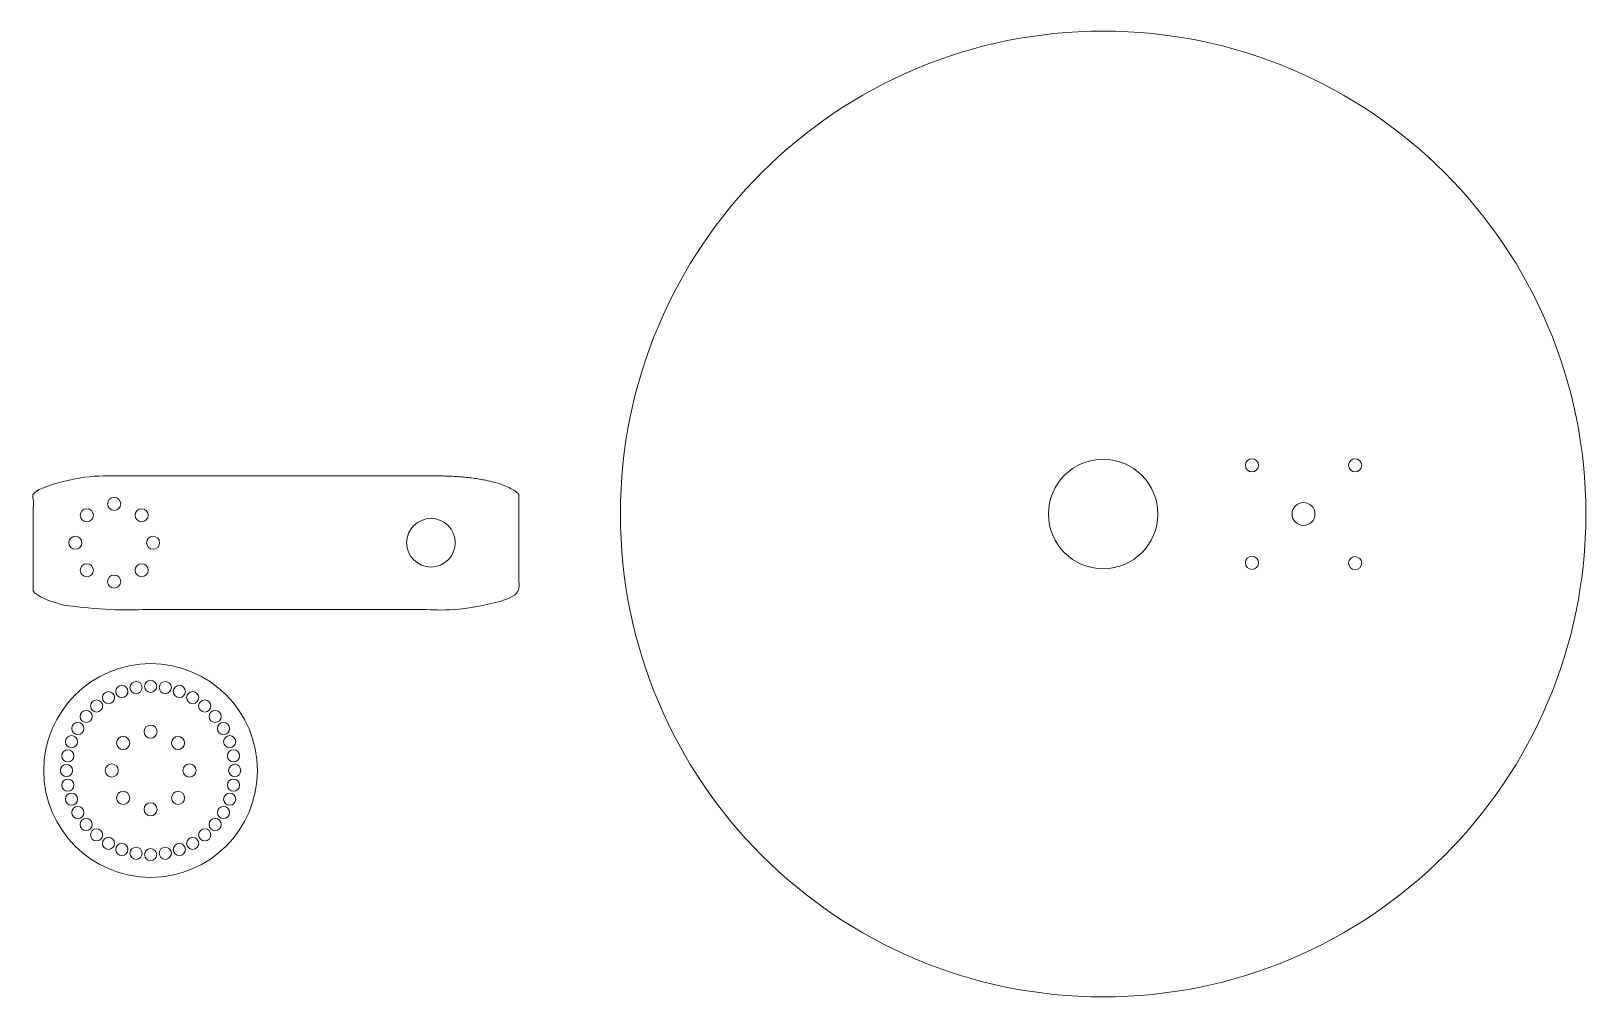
# Model space of a CAD drawing. Header units: inches. Extents: x -11 to 5, y -5 to 5.
import ezdxf

# ---------------------------------------------------------------- set-up
doc = ezdxf.new("R2010")
doc.units = ezdxf.units.IN
doc.header["$MEASUREMENT"] = 0
doc.layers.add('Design Layer-1', color=7, linetype='Continuous')

# ---------------------------------------------------------------- blocks, each defined once
blk = doc.blocks.new('Group-1')
at = {"color": 7, "linetype": 'Continuous', "lineweight": 5}
for centre, radius in [((-9.807, -2.64), 1.1), ((-9.957, -1.787), 0.0625), ((-9.807, -1.774), 0.0625), ((-9.656, -1.787), 0.0625), ((-10.363, -1.976), 0.0625), ((-10.24, -1.89), 0.0625), ((-10.103, -1.826), 0.0625), ((-9.511, -1.826), 0.0625), ((-9.374, -1.89), 0.0625), ((-9.25, -1.976), 0.0625), ((-10.47, -2.083), 0.0625), ((-9.143, -2.083), 0.0625), ((-10.557, -2.207), 0.0625), ((-9.057, -2.207), 0.0625), ((-10.621, -2.343), 0.0625), ((-8.993, -2.343), 0.0625), ((-10.66, -2.489), 0.0625), ((-8.954, -2.489), 0.0625), ((-10.673, -2.64), 0.0625), ((-8.941, -2.64), 0.0625), ((-10.66, -2.79), 0.0625), ((-10.621, -2.936), 0.0625), ((-8.993, -2.936), 0.0625), ((-8.954, -2.79), 0.0625), ((-10.557, -3.073), 0.0625), ((-9.057, -3.073), 0.0625), ((-10.47, -3.196), 0.0625), ((-9.143, -3.196), 0.0625), ((-10.363, -3.303), 0.0625), ((-10.24, -3.39), 0.0625), ((-9.374, -3.39), 0.0625), ((-9.25, -3.303), 0.0625), ((-10.103, -3.453), 0.0625), ((-9.957, -3.492), 0.0625), ((-9.807, -3.506), 0.0625), ((-9.656, -3.492), 0.0625), ((-9.511, -3.453), 0.0625)]:
    blk.add_circle(centre, radius, dxfattribs=at)

msp = doc.modelspace()

# ---------------------------------------------------------------- linework, layer by layer
at = {"layer": 'Design Layer-1', "color": 7, "linetype": 'Continuous', "lineweight": 5}
for centre, radius in [((0, 0), 4.97), ((0, 0), 0.563), ((1.532, 0.501), 0.0675), ((2.594, 0.501), 0.0675), ((-10.182, 0.104), 0.0675), ((-10.464, -0.013), 0.0675), ((-9.899, -0.013), 0.0675), ((2.063, 0), 0.118), ((-6.921, -0.296), 0.25), ((-6.921, -0.296), 0.25), ((-10.582, -0.296), 0.0675), ((-9.782, -0.296), 0.0675), ((1.532, -0.503), 0.0675), ((2.594, -0.505), 0.0675), ((-10.464, -0.579), 0.0675), ((-10.182, -0.696), 0.0675), ((-9.899, -0.579), 0.0675), ((-9.807, -2.24), 0.0675), ((-10.09, -2.357), 0.0675), ((-9.524, -2.357), 0.0675), ((-10.207, -2.64), 0.0675), ((-9.407, -2.64), 0.0675), ((-10.09, -2.922), 0.0675), ((-9.524, -2.922), 0.0675), ((-9.807, -3.04), 0.0675)]:
    msp.add_circle(centre, radius, dxfattribs=at)
msp.add_open_spline([(-6.849, 0.392), (-6.626, 0.392), (-6.239, 0.33), (-6.016, 0.224), (-6.016, -0.296), (-6.016, -0.816), (-6.239, -0.923), (-6.626, -0.984), (-8.516, -0.984), (-10.406, -0.984), (-10.792, -0.923), (-11.016, -0.816), (-11.016, -0.296), (-11.016, 0.224), (-10.792, 0.33), (-10.406, 0.392), (-8.571, 0.392), (-6.849, 0.392)], degree=2, knots=[0, 0, 0, 0.013296, 0.026591, 0.039887, 0.251662, 0.264958, 0.278253, 0.291549, 0.503324, 0.51662, 0.529915, 0.543211, 0.754986, 0.768281, 0.781577, 0.794873, 1, 1, 1], dxfattribs=at)

# ---------------------------------------------------------------- block references
at = {"layer": 'Design Layer-1', "color": 7}
msp.add_blockref('Group-1', (0, 0), dxfattribs=at)

doc.saveas('drawing.dxf')
